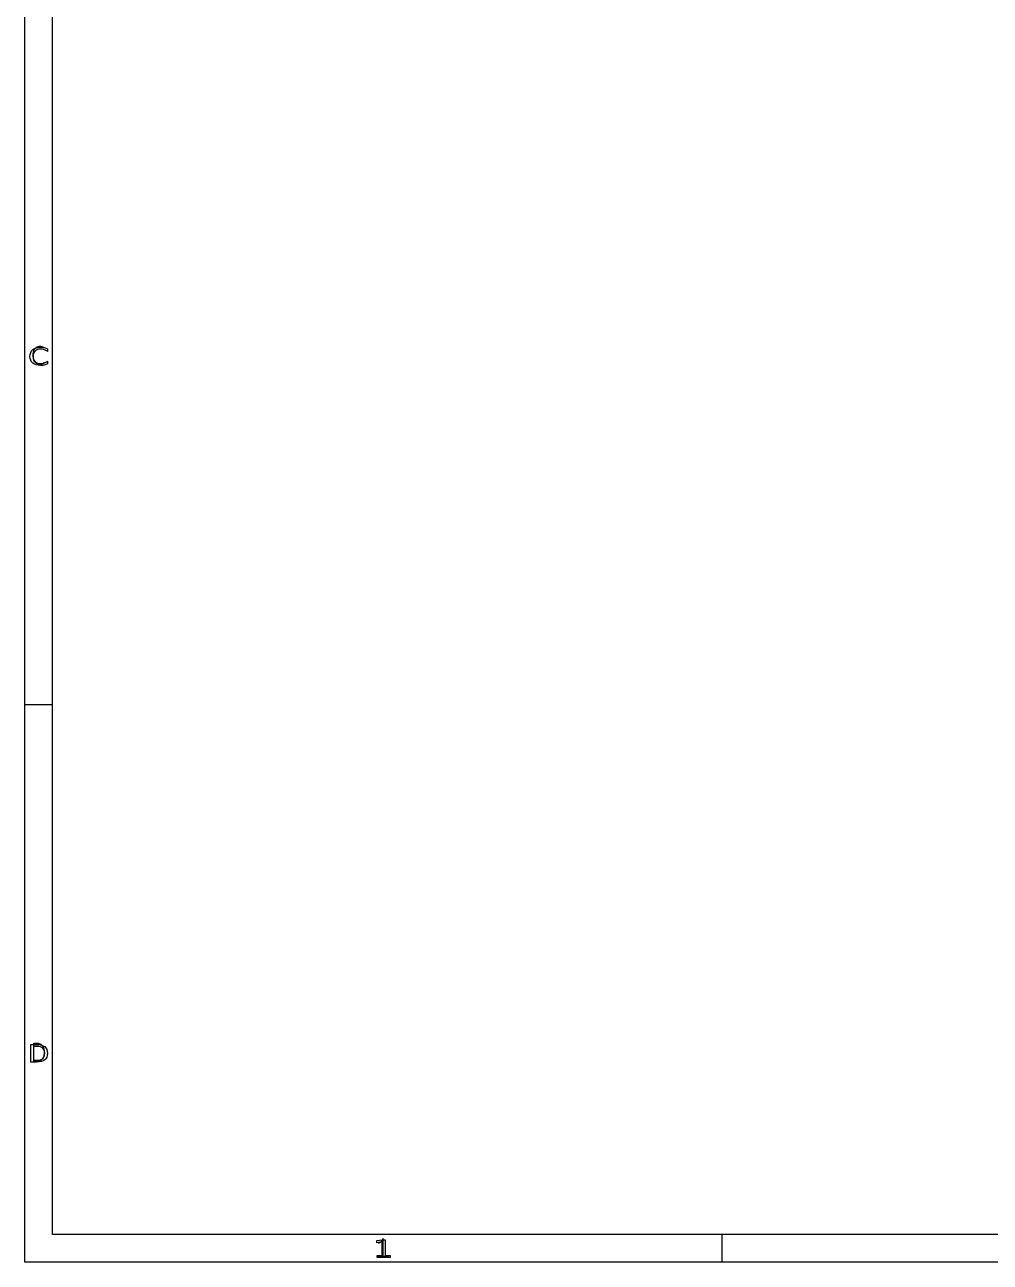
# Model space of a CAD drawing. Header units: millimetres. Extents: x 10 to 287, y 10 to 200.
# Drawn here: x 10 to 79.3, y 10 to 98.8 of the extents above; entities that cross this region are included whole.
import ezdxf

# ---------------------------------------------------------------- set-up
doc = ezdxf.new("R2010")
doc.units = ezdxf.units.MM
doc.layers.get('0').update_dxf_attribs({"linetype": 'CONTINUOUS'})

msp = doc.modelspace()

# ---------------------------------------------------------------- linework, layer by layer
at = {"color": 7}
for points in [[(10, 200.0072), (287.0022, 200.0072), (287.0022, 10), (10, 10)], [(12, 198.0072), (285.0022, 198.0072), (285.0022, 12), (12, 12)], [(11.629343, 75.52345)], [(10.6595, 24.4136), (10.6595, 25.7136), (10.969, 25.7136), (11.1548, 25.6517), (11.2786, 25.5279), (11.3405, 25.4041), (11.4024, 25.1565), (11.4024, 24.9707), (11.3405, 24.7231), (11.2786, 24.5993), (11.1548, 24.4755), (10.969, 24.4136)], [(35.278386, 10.49388), (35.640069, 10.49388), (35.640069, 11.45786), (35.246602, 11.39696), (35.246602, 11.55269), (35.637877, 11.61359), (35.859271, 11.61359), (35.859271, 10.49388), (36.220954, 10.49388), (36.220954, 10.35), (35.278386, 10.35)]]:
    msp.add_lwpolyline(points, close=True, dxfattribs=at)
for points in [[(11.4024, 74.5374), (11.3405, 74.4755), (11.1548, 74.4136), (11.031, 74.4136), (10.8452, 74.4755), (10.7214, 74.5993), (10.6595, 74.7231), (10.5976, 74.9707), (10.5976, 75.1565), (10.6595, 75.4041), (10.7214, 75.5279), (10.8452, 75.6517), (11.031, 75.7136), (11.1548, 75.7136), (11.3405, 75.6517), (11.4024, 75.5898)], [(11.629343, 75.52346), (11.629343, 75.34319)], [(11.629343, 74.63315), (11.629343, 74.45457)], [(10, 50.0072), (12, 50.0072)], [(10.444911, 25.62079), (10.837017, 25.62079)], [(10.837017, 24.35721), (10.444911, 24.35721), (10.444911, 25.62079)], [(10.635767, 25.4803), (10.635767, 24.4977), (10.866306, 24.4977)], [(10.866306, 25.4803), (10.635767, 25.4803)], [(35.7177, 10.4064), (35.7177, 11.7064), (35.5939, 11.5207), (35.4701, 11.3969), (35.3463, 11.335)], [(60, 12), (60, 10)], [(36.0892, 10.4064), (35.3463, 10.4064)]]:
    msp.add_lwpolyline(points, dxfattribs=at)
for points in [[(10.374825, 74.98774), (10.374825, 75.19086), (10.442552, 75.350817), (10.578007, 75.46761)], [(10.578007, 75.46761), (10.713462, 75.58497), (10.89893, 75.64365), (11.134413, 75.64365)], [(11.146916, 75.50317), (10.969089, 75.50317), (10.83294, 75.458877), (10.738469, 75.37029)], [(11.134413, 75.64365), (11.227494, 75.64365), (11.315019, 75.633483), (11.396986, 75.61315)], [(11.402196, 75.46337), (11.322313, 75.489903), (11.237219, 75.50317), (11.146916, 75.50317)], [(11.396986, 75.61315), (11.479648, 75.593417), (11.5571, 75.563517), (11.629343, 75.52345)], [(11.629343, 75.34319), (11.55849, 75.39679), (11.482774, 75.43685), (11.402196, 75.46337)], [(10.578007, 74.50786), (10.442552, 74.62522), (10.374825, 74.78518), (10.374825, 74.98774)], [(10.738469, 75.37029), (10.643998, 75.28227), (10.596762, 75.154757), (10.596762, 74.98775)], [(10.596762, 74.98775), (10.596762, 74.821303), (10.643998, 74.693787), (10.738469, 74.6052)], [(10.738469, 74.6052), (10.83294, 74.51718), (10.969089, 74.47317), (11.146916, 74.47317)], [(11.402196, 74.51297), (11.482774, 74.539503), (11.55849, 74.579563), (11.629343, 74.63315)], [(11.134413, 74.33267), (10.89893, 74.33267), (10.713462, 74.391067), (10.578007, 74.50786)], [(11.394902, 74.36317), (11.312935, 74.342837), (11.226105, 74.33267), (11.134413, 74.33267)], [(11.146916, 74.47317), (11.237219, 74.47317), (11.322313, 74.486437), (11.402196, 74.51297)], [(11.629343, 74.45457), (11.555711, 74.41397), (11.477564, 74.383503), (11.394902, 74.36317)], [(10.837017, 25.62079), (11.110388, 25.62079), (11.311007, 25.569727), (11.438874, 25.4676)], [(11.29337, 25.36181), (11.203296, 25.440803), (11.060941, 25.4803), (10.866306, 25.4803)], [(11.429426, 24.99027), (11.429426, 25.159537), (11.384074, 25.283383), (11.29337, 25.36181)], [(11.29337, 24.61619), (11.384074, 24.695177), (11.429426, 24.81987), (11.429426, 24.99027)], [(11.630675, 24.99027), (11.630675, 24.772477), (11.566427, 24.612517), (11.43793, 24.51039)], [(11.438874, 25.4676), (11.566741, 25.36604), (11.630675, 25.20693), (11.630675, 24.99027)], [(11.43793, 24.51039), (11.309433, 24.40827), (11.109128, 24.35721), (10.837017, 24.35721)], [(10.866306, 24.4977), (11.060941, 24.4977), (11.203296, 24.537197), (11.29337, 24.61619)]]:
    msp.add_open_spline(points, degree=3, dxfattribs=at)

doc.saveas('drawing.dxf')
